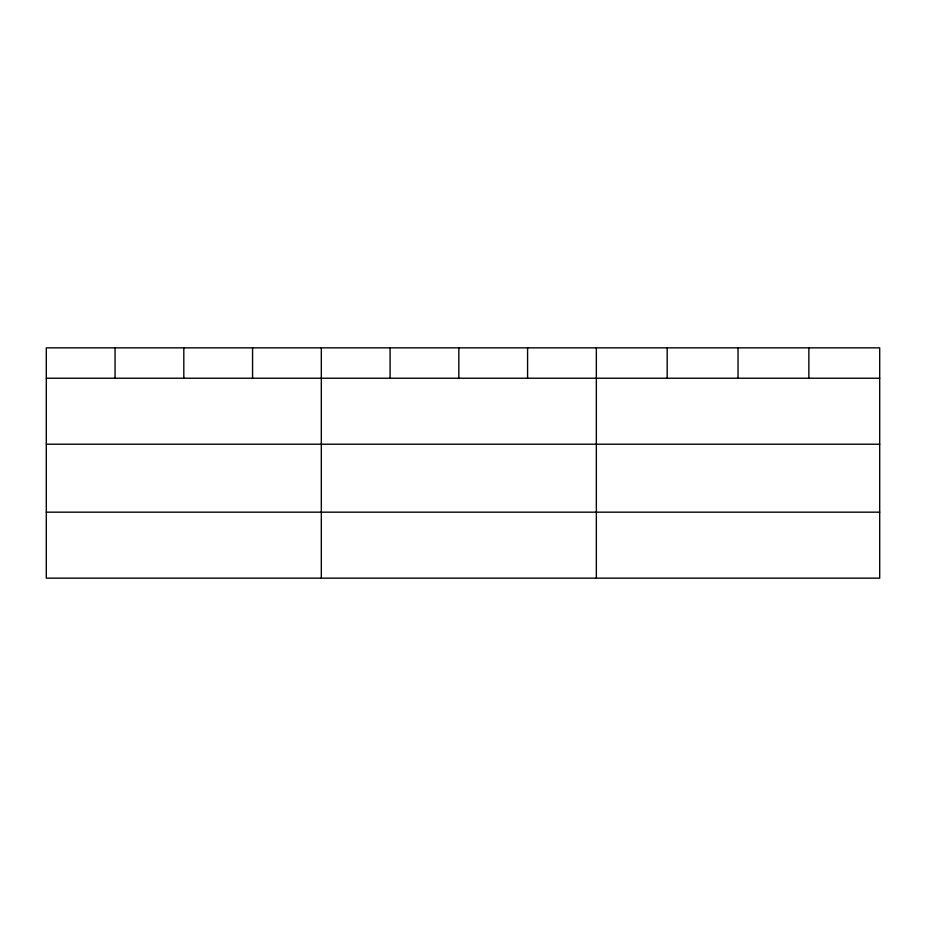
<?xml version="1.0" encoding="UTF-8"?>
<svg xmlns="http://www.w3.org/2000/svg" width="926" height="926" viewBox="0 0 926 926"><rect width="100%" height="100%" fill="white"/><g stroke="black" fill="none" stroke-linecap="round" stroke-linejoin="round"><path stroke-width="1.39" d="M879.7 444.214L879.7 347.852L46.3 347.852L46.3 578.148L879.7 578.148L879.7 444.214L46.3 444.214M46.3 378.236L879.7 378.236M46.3 512.171L879.7 512.171M808.861 347.852L808.861 378.236M738.022 347.852L738.022 378.236M667.183 347.852L667.183 378.236M596.344 347.852L596.344 578.148M527.588 347.852L527.588 378.236M458.833 347.852L458.833 378.236M390.077 347.852L390.077 378.236M321.322 347.852L321.322 578.148M252.566 347.852L252.566 378.236M183.811 347.852L183.811 378.236M115.056 347.852L115.056 378.236"/></g></svg>
